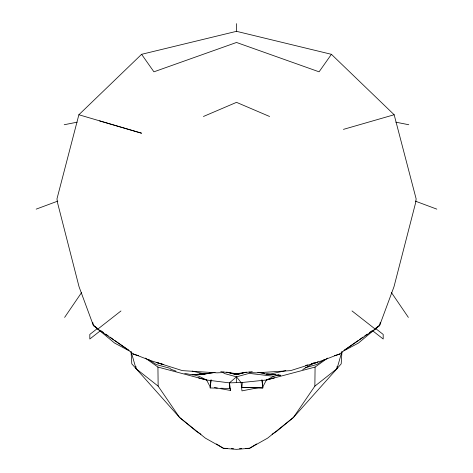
<?xml version="1.0" encoding="UTF-8"?>
<svg xmlns="http://www.w3.org/2000/svg" width="473" height="473" viewBox="0 0 473 473"><rect width="100%" height="100%" fill="white"/><g stroke="black" fill="none" stroke-linecap="round" stroke-linejoin="round"><path stroke-width="0.71" d="M220.891 388.244L229.476 388.481L229.476 387.328L230.623 390.479L214.399 387.564M198.536 377.88L206.583 380.002L229.429 382.876L236.5 382.633L236.506 376.839L249.176 373.374L273.885 376.295L278.804 374.947M217.314 388.144L210.16 387.949L210.964 380.044M131.056 351.622L131.796 363.855L179.574 417.476L205.43 438.169L223.54 448.339L236.5 449.35L249.46 448.339L267.57 438.164L293.426 417.476L314.858 386.134L315.083 367.072L327.665 358.096M293.426 417.476L337.001 368.674L337.03 366.575M229.476 388.481L229.642 383.633M341.944 351.622L341.204 363.855L337.001 368.674L314.858 386.134M242.259 382.521L241.94 387.411L262.852 387.949L262.048 380.044M210.16 387.949L211.118 379.843M334.506 355.607L339.372 354.33L343.528 351.001L358.439 343.049L379.671 325.383L380.233 322.503M358.256 340.442L343.977 350.481L375.201 329.096L379.671 325.383L394.009 286.679L415.702 202.468L416.139 198.873L394.157 114.744L331.419 54.318L236.506 31.324L141.598 54.318L78.873 114.75L56.967 198.879L57.464 202.468L79.026 286.673L93.341 325.383L114.572 343.049L129.478 351.001L133.64 354.33L138.506 355.607M337.001 368.674L341.843 351.882M262.846 386.802L266.429 380.002L273.885 376.295M64.63 317.395L81.593 292.533M331.419 54.318L319.08 71.819L236.512 42.469L153.92 71.825L141.598 54.318M339.372 354.33L339.785 353.893L321.847 360.757L290.659 370.625L255.999 372.848L250.335 372.6L249.123 372.115M258.524 387.647L241.963 390.881L241.1 382.592L236.506 376.839L229.429 382.876L230.623 390.479M293.473 417.417L276.415 431.524L272.076 434.238M92.779 322.503L93.341 325.383L97.816 329.096L120.964 310.962M97.255 328.617L89.811 334.429L89.811 339.005L100.11 330.964M359.445 339.608L363.016 337.095M364.801 335.842L367.178 334.169M369.561 332.495L371.938 330.822M375.509 328.315L379.671 325.383M324.75 359.338L316.756 364.547L305.511 367.627M318.051 361.75L316.815 362.555L311.21 364.145M256.567 443.952L249.744 448.221L245.327 448.451M302.708 369.567L314.001 362.962L311.506 363.684M203.431 116.488L236.512 102.351L269.586 116.488M223.895 372.115L222.682 372.6L217.018 372.848L182.359 370.625L151.171 360.757L133.226 353.893L133.64 354.33M36.179 209.137L57.801 201.102M305.605 365.511L307.621 364.872M343.433 129.377L394.157 114.744M312.789 363.583L316.307 362.578M246.362 372.068L236.506 374.746L226.65 372.068M236.5 382.633L241.1 382.592L266.429 380.002L315.083 367.072M266.429 380.002L274.476 377.88M242.809 372.984L236.506 374.563L230.203 372.984M64.216 124.736L77.129 122.182M285.804 370.655L270.751 373.924L264.915 374.072M242.974 373.073L236.5 374.019L230.026 373.073M198.902 374.675L201.758 374.267M203.904 373.966L205.329 373.759M208.191 373.357L212.478 372.748M199.127 374.675L215.085 372.499M252.257 371.636L236.512 373.652L220.761 371.636M192.357 374.811L208.209 373.587L192.357 374.811L184.736 373.416M197.442 374.196L201.735 373.93M203.165 373.841L206.742 373.617L202.373 373.439L192.168 371.11M239.444 448.759L241.65 448.641M241.863 387.369L262.852 387.949L261.894 379.843M277.787 375.148L280.767 375.296L266.382 374.102L275.682 374.681M227.673 448.451L223.256 448.221L216.433 443.952M231.35 448.641L233.556 448.759M257.838 372.476L264.915 373.434M271.987 374.391L274.109 374.675L271.969 374.374M261.25 372.848L264.821 373.357M395.871 122.182L408.784 124.736M145.341 358.096L157.929 367.072L206.583 380.002L210.166 386.802M223.835 373.374L236.506 376.839M170.31 368.396L156.256 364.547L148.256 359.338M192.097 374.368L199.127 376.295L206.583 380.002M163.776 364.594L156.705 362.578L163.735 364.594M99.555 120.881L141.598 133.215L78.873 114.75M170.41 369.082L176.057 371.145M415.359 201.137L436.821 209.137M199.748 373.877L201.332 374.728M200.93 434.238L196.591 431.524L179.527 417.417M97.816 329.096L129.034 350.481L114.756 340.442M93.341 325.383L96.912 327.895M101.074 330.822L103.451 332.495M105.834 334.169L108.211 335.842M109.996 337.095L113.567 339.608M375.745 328.617L383.189 334.429L383.189 339.005L372.89 330.964M352.007 310.927L375.201 329.096M131.169 351.882L136.005 368.674L158.148 386.134L179.574 417.476M391.419 292.533L408.37 317.395M135.976 366.575L136.005 368.674M157.929 367.072L158.148 386.134M236.5 23.65L236.5 31.348"/></g></svg>
